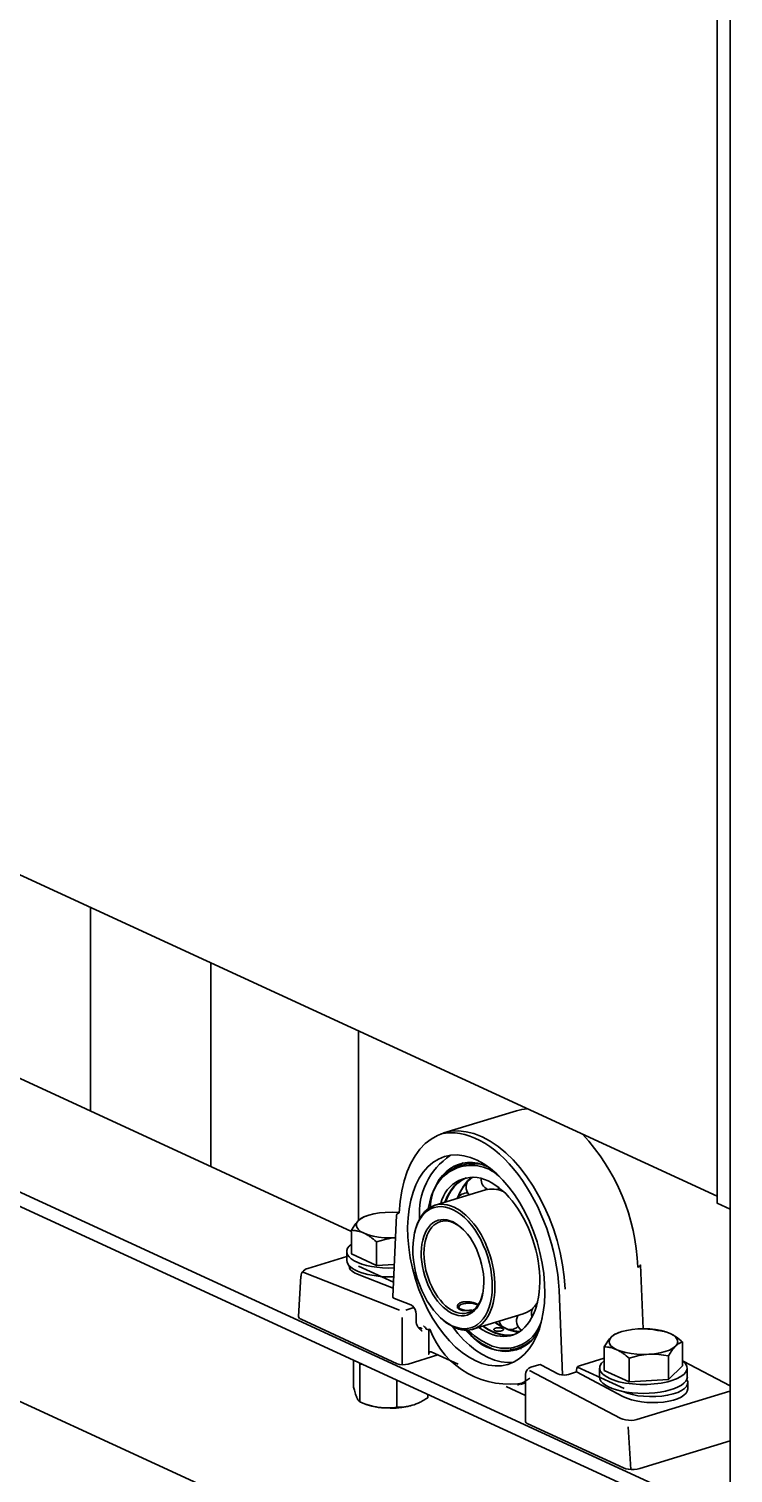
# Model space of a CAD drawing. Header units: millimetres. Extents: x -8400 to 8400, y -5940 to 5940.
# Drawn here: x 4239.5 to 4394.8, y 1669.9 to 1988.8 of the extents above; entities that cross this region are included whole.
import ezdxf

# ---------------------------------------------------------------- set-up
doc = ezdxf.new("R2010")
doc.units = ezdxf.units.MM
doc.layers.add('粗实线层', color=7, linetype='Continuous', lineweight=35)

msp = doc.modelspace()

# ---------------------------------------------------------------- linework, layer by layer
at = {"layer": '粗实线层', "linetype": 'Continuous', "lineweight": 35}
for points in [[(5429.862, 1180.004), (5429.862, 1181.902), (3411.605, 2112.909), (3427.906, 2117.889)], [(3411.605, 2112.909), (3411.605, 2111.011), (3411.713, 2110.278), (3412.025, 2109.692), (3412.506, 2109.317), (5429.848, 1178.732)], [(4447.29, 1635.155), (4394.178, 1659.655), (4394.178, 2049.592), (4447.29, 2025.092), (4447.29, 1635.155), (4479.92, 1645.125), (4479.92, 1690.108)], [(3458.919, 2044.824), (5424.763, 1137.994)], [(4391.296, 2002.44), (4391.296, 1729.484), (4394.178, 1728.155)], [(3931.174, 1943.236), (4391.286, 1730.99)], [(4253.019, 1794.771), (4253.019, 1749.793)], [(4279.575, 1782.533), (4279.575, 1737.544)], [(4312.206, 1767.49), (4312.206, 1725.691)], [(4310.635, 1723.215), (4223.093, 1763.597)], [(4347.023, 1749.886), (4330.969, 1744.981)], [(4349.406, 1750.309), (4348.197, 1750.168), (4347.024, 1749.886)], [(4335.307, 1738.407), (4333.305, 1737.29)], [(4331.259, 1729.672), (4331.846, 1731.064), (4332.555, 1732.294), (4333.377, 1733.346), (4334.303, 1734.208), (4335.32, 1734.87)], [(4331.359, 1729.702), (4331.897, 1730.966), (4332.537, 1732.094), (4333.271, 1733.076), (4334.094, 1733.901), (4334.995, 1734.56), (4335.966, 1735.048)], [(4337.354, 1735.192), (4336.325, 1734.341), (4335.41, 1733.265), (4334.625, 1731.979), (4333.98, 1730.503)], [(4340.177, 1732.397), (4329.072, 1729.004)], [(4336.197, 1734.377), (4335.318, 1733.214), (4334.576, 1731.91), (4334.038, 1730.661)], [(4344.14, 1732.071), (4343.112, 1732.423), (4342.1, 1732.595), (4341.117, 1732.587), (4340.176, 1732.397)], [(4313.872, 1726.63), (4313.375, 1726.44), (4312.978, 1726.254), (4312.784, 1726.134), (4312.588, 1725.994), (4312.391, 1725.832), (4312.192, 1725.648), (4312.142, 1725.598), (4312.093, 1725.547), (4312.068, 1725.521), (4312.043, 1725.495), (4312.018, 1725.468), (4311.994, 1725.441), (4311.895, 1725.33), (4311.796, 1725.214), (4311.6, 1724.968), (4311.405, 1724.703), (4311.018, 1724.124), (4310.635, 1723.487)], [(4320.471, 1721.828), (4319.155, 1721.793), (4317.842, 1721.844), (4316.572, 1721.979), (4315.384, 1722.195), (4314.314, 1722.485), (4313.395, 1722.841), (4312.655, 1723.251), (4312.115, 1723.703), (4311.792, 1724.184), (4311.697, 1724.678), (4311.831, 1725.171), (4312.192, 1725.648), (4312.768, 1726.094), (4313.541, 1726.495), (4314.488, 1726.84), (4315.581, 1727.119), (4316.786, 1727.321), (4318.065, 1727.442), (4319.623, 1727.475), (4321.166, 1727.388)], [(4321.164, 1727.336), (4320.712, 1727.113), (4320.543, 1726.822), (4319.759, 1708.795), (4319.853, 1708.599), (4320.14, 1708.43), (4323.759, 1706.999), (4324.098, 1706.785), (4324.407, 1706.428), (4324.654, 1705.967), (4324.813, 1705.45), (4324.868, 1704.929), (4324.868, 1703.544), (4324.871, 1703.443), (4324.877, 1703.345), (4324.886, 1703.249), (4324.899, 1703.154), (4324.916, 1703.062), (4324.937, 1702.971), (4324.948, 1702.926), (4324.96, 1702.882), (4324.973, 1702.838), (4324.987, 1702.794), (4325.049, 1702.626), (4325.12, 1702.468), (4325.202, 1702.318), (4325.29, 1702.176), (4325.338, 1702.108), (4325.386, 1702.042), (4325.437, 1701.977), (4325.489, 1701.913), (4325.596, 1701.791), (4325.707, 1701.675), (4325.821, 1701.563), (4325.937, 1701.454), (4325.996, 1701.4), (4326.055, 1701.347), (4326.084, 1701.32), (4326.114, 1701.294), (4326.129, 1701.28), (4326.144, 1701.267), (4326.159, 1701.254), (4326.173, 1701.241)], [(4316.155, 1715.719), (4310.635, 1718.265), (4310.635, 1723.487), (4310.974, 1723.468), (4311.315, 1723.433), (4311.401, 1723.422), (4311.487, 1723.41), (4311.574, 1723.397), (4311.659, 1723.383), (4311.832, 1723.351), (4312.004, 1723.314), (4312.351, 1723.227), (4312.698, 1723.12), (4313.046, 1722.991), (4313.395, 1722.841), (4313.746, 1722.668), (4314.097, 1722.474), (4314.141, 1722.448), (4314.186, 1722.421), (4314.23, 1722.395), (4314.273, 1722.368), (4314.361, 1722.314), (4314.448, 1722.258), (4314.623, 1722.143), (4314.796, 1722.024), (4315.14, 1721.775), (4315.481, 1721.51), (4315.819, 1721.232), (4316.155, 1720.941)], [(4324.584, 1723.034), (4324.513, 1722.708)], [(4335.369, 1723.587), (4334.324, 1724.45), (4333.252, 1725.073)], [(4320.07, 1715.955), (4316.155, 1715.719), (4316.155, 1720.941), (4317.218, 1721.265), (4318.291, 1721.528), (4318.832, 1721.633), (4319.375, 1721.719), (4320.325, 1721.819)], [(4309.592, 1717.715), (4300.972, 1715.081), (4300.639, 1714.96), (4300.334, 1714.788), (4300.039, 1714.548), (4299.786, 1714.253), (4299.623, 1713.974), (4299.525, 1713.671), (4299.508, 1713.53), (4299.508, 1713.387)], [(4309.592, 1718.786), (4309.592, 1716.837)], [(4329.709, 1695.959), (4323.106, 1693.941), (4322.526, 1693.826), (4321.872, 1693.803), (4321.244, 1693.875), (4320.739, 1694.033), (4299.5, 1703.83), (4299.181, 1704.019), (4298.987, 1704.23), (4298.931, 1704.453), (4299.476, 1713.349)], [(4299.844, 1714.331), (4300.141, 1714.184), (4321.191, 1705.865)], [(4310.129, 1715.643), (4310.129, 1715.529)], [(4319.842, 1710.708), (4311.937, 1713.832), (4311.303, 1714.124), (4310.797, 1714.445), (4310.428, 1714.791), (4310.204, 1715.155), (4310.129, 1715.529)], [(4319.898, 1712.005), (4312.172, 1715.569)], [(4357.209, 1691.542), (4356.424, 1710.296)], [(4322.65, 1705.883), (4324.412, 1706.421)], [(4334.515, 1706.906), (4334.207, 1706.645), (4334.045, 1706.457), (4333.99, 1706.261)], [(4338.528, 1707.145), (4338.473, 1707.171), (4338.393, 1707.207), (4338.308, 1707.243), (4338.219, 1707.278), (4338.124, 1707.314), (4338.076, 1707.331), (4338.026, 1707.349), (4337.976, 1707.366), (4337.925, 1707.383), (4337.821, 1707.416), (4337.713, 1707.448), (4337.603, 1707.48), (4337.49, 1707.51), (4337.462, 1707.517), (4337.433, 1707.524), (4337.403, 1707.531), (4337.374, 1707.539), (4337.315, 1707.553), (4337.256, 1707.566), (4337.138, 1707.592), (4337.018, 1707.615), (4336.897, 1707.637), (4336.774, 1707.657), (4336.713, 1707.666), (4336.651, 1707.674), (4336.589, 1707.682), (4336.527, 1707.69), (4336.403, 1707.702), (4336.28, 1707.712), (4336.158, 1707.72), (4336.037, 1707.724), (4335.916, 1707.725), (4335.796, 1707.724), (4335.736, 1707.722), (4335.677, 1707.719), (4335.619, 1707.715), (4335.561, 1707.711), (4335.448, 1707.7), (4335.337, 1707.685), (4335.229, 1707.667), (4335.124, 1707.646), (4335.072, 1707.634), (4335.022, 1707.621), (4334.997, 1707.615), (4334.972, 1707.608), (4334.947, 1707.6), (4334.923, 1707.593), (4334.828, 1707.562), (4334.738, 1707.528), (4334.652, 1707.491), (4334.571, 1707.452), (4334.494, 1707.409), (4334.422, 1707.363), (4334.354, 1707.315), (4334.293, 1707.265), (4334.237, 1707.214), (4334.187, 1707.16), (4334.142, 1707.105), (4334.103, 1707.048), (4334.093, 1707.034), (4334.085, 1707.019), (4334.077, 1707.005), (4334.069, 1706.99), (4334.054, 1706.961), (4334.041, 1706.931), (4334.02, 1706.872), (4334.004, 1706.812), (4333.994, 1706.752), (4333.991, 1706.692), (4333.991, 1706.662), (4333.993, 1706.632), (4333.996, 1706.602), (4334.002, 1706.572), (4334.016, 1706.514), (4334.037, 1706.456), (4334.063, 1706.4), (4334.095, 1706.345), (4334.133, 1706.291), (4334.177, 1706.24), (4334.201, 1706.214), (4334.227, 1706.189), (4334.254, 1706.165), (4334.283, 1706.141), (4334.343, 1706.096), (4334.409, 1706.053), (4334.481, 1706.013), (4334.557, 1705.975), (4334.638, 1705.94), (4334.724, 1705.908), (4334.813, 1705.879), (4334.906, 1705.853), (4335.004, 1705.831), (4335.105, 1705.811), (4335.131, 1705.806), (4335.158, 1705.802), (4335.184, 1705.798), (4335.21, 1705.794), (4335.264, 1705.787), (4335.318, 1705.78), (4335.429, 1705.769), (4335.542, 1705.762), (4335.656, 1705.757), (4335.773, 1705.754), (4335.833, 1705.754), (4335.892, 1705.755), (4335.953, 1705.756), (4336.013, 1705.758), (4336.135, 1705.764), (4336.258, 1705.772), (4336.38, 1705.782), (4336.503, 1705.794), (4336.626, 1705.809), (4336.75, 1705.825), (4336.781, 1705.83), (4336.812, 1705.834), (4336.843, 1705.839), (4336.873, 1705.844), (4336.935, 1705.853), (4336.996, 1705.863), (4337.184, 1705.897)], [(4338.494, 1706.923), (4338.366, 1707.011), (4338.212, 1707.091), (4337.729, 1707.256), (4337.138, 1707.36), (4336.491, 1707.394), (4335.847, 1707.355), (4335.262, 1707.246), (4334.788, 1707.078), (4334.469, 1706.864), (4334.332, 1706.624), (4334.388, 1706.38), (4334.635, 1706.153), (4335.048, 1705.964), (4335.593, 1705.828), (4336.219, 1705.759)], [(4348.536, 1705.038), (4349.422, 1705.406), (4350.241, 1705.947), (4350.984, 1706.656), (4351.64, 1707.523)], [(4321.801, 1693.806), (4321.801, 1704.256)], [(4330.131, 1704.318), (4330.373, 1704.087)], [(4337.432, 1701.645), (4348.536, 1705.038)], [(4342.34, 1703.144), (4343.7, 1702.281), (4345.069, 1701.654), (4346.429, 1701.273), (4347.758, 1701.142)], [(4342.473, 1702.985), (4343.453, 1702.409), (4345.29, 1701.54), (4347.159, 1700.993)], [(4325.447, 1701.964), (4325.831, 1701.951), (4326.229, 1701.712)], [(4327.675, 1701.595), (4327.675, 1696.117), (4327.746, 1696.474), (4327.94, 1696.67), (4328.206, 1696.652), (4334.15, 1693.91)], [(4346.426, 1694.394), (4345.055, 1694.323), (4343.645, 1694.467), (4342.208, 1694.824), (4340.757, 1695.391), (4339.383, 1696.117), (4338.02, 1697.02), (4336.68, 1698.093), (4335.374, 1699.327), (4334.112, 1700.712), (4332.905, 1702.237)], [(4345.89, 1700.272), (4344.678, 1700.252), (4343.429, 1700.45), (4342.159, 1700.864), (4340.883, 1701.487), (4339.618, 1702.313)], [(4346.526, 1700.486), (4345.448, 1700.348), (4344.332, 1700.391), (4343.19, 1700.615), (4342.032, 1701.018), (4340.871, 1701.596), (4339.72, 1702.343)], [(4366.403, 1697.762), (4366.786, 1698.398), (4367.172, 1698.978), (4367.368, 1699.242), (4367.563, 1699.489), (4367.663, 1699.605), (4367.761, 1699.716), (4367.786, 1699.743), (4367.811, 1699.77), (4367.836, 1699.796), (4367.861, 1699.822), (4367.91, 1699.873), (4367.96, 1699.923), (4368.536, 1700.368), (4369.309, 1700.77), (4370.256, 1701.115), (4371.349, 1701.393), (4372.553, 1701.596), (4373.833, 1701.717), (4375.15, 1701.753), (4376.463, 1701.702), (4377.733, 1701.567), (4378.921, 1701.351), (4379.99, 1701.06), (4380.91, 1700.705), (4380.56, 1700.855), (4380.212, 1700.984), (4379.865, 1701.091), (4379.519, 1701.178), (4379.346, 1701.215), (4379.174, 1701.246), (4379.088, 1701.261), (4379.002, 1701.274), (4378.916, 1701.286), (4378.83, 1701.297), (4378.488, 1701.332), (4378.15, 1701.351), (4377.087, 1701.547), (4376.014, 1701.68), (4375.473, 1701.72), (4374.93, 1701.74), (4374.383, 1701.739), (4373.833, 1701.717)], [(4383.669, 1698.805), (4383.334, 1699.095), (4382.995, 1699.374), (4382.654, 1699.639), (4382.31, 1699.888), (4382.137, 1700.007), (4381.963, 1700.122), (4381.876, 1700.177), (4381.788, 1700.232), (4381.744, 1700.259), (4381.7, 1700.285), (4381.656, 1700.311), (4381.612, 1700.337), (4381.261, 1700.532), (4380.91, 1700.705), (4381.651, 1700.295), (4382.19, 1699.842), (4382.513, 1699.362), (4382.608, 1698.868), (4382.473, 1698.375), (4382.113, 1697.898), (4381.537, 1697.452), (4380.763, 1697.05), (4379.816, 1696.705), (4378.724, 1696.427), (4377.519, 1696.224), (4376.239, 1696.103), (4374.922, 1696.068), (4373.609, 1696.118), (4372.34, 1696.254), (4371.152, 1696.47), (4370.082, 1696.76), (4369.163, 1697.116), (4368.814, 1697.266), (4368.466, 1697.394), (4368.118, 1697.502), (4367.772, 1697.589), (4367.6, 1697.625), (4367.427, 1697.657), (4367.341, 1697.672), (4367.255, 1697.685), (4367.169, 1697.697), (4367.083, 1697.708), (4366.741, 1697.742), (4366.403, 1697.762), (4366.403, 1692.54), (4371.922, 1689.994)], [(4369.64, 1700.905), (4369.143, 1700.715), (4368.746, 1700.528), (4368.551, 1700.409), (4368.355, 1700.269), (4368.158, 1700.107), (4367.96, 1699.923), (4367.599, 1699.446), (4367.464, 1698.953), (4367.56, 1698.459), (4367.882, 1697.978), (4368.422, 1697.526), (4369.163, 1697.116), (4369.513, 1696.943), (4369.865, 1696.748), (4369.909, 1696.722), (4369.953, 1696.696), (4369.997, 1696.67), (4370.041, 1696.643), (4370.129, 1696.588), (4370.216, 1696.533), (4370.39, 1696.418), (4370.563, 1696.299), (4370.907, 1696.05), (4371.248, 1695.785), (4371.587, 1695.506), (4371.922, 1695.216), (4371.922, 1689.994), (4380.556, 1690.515), (4380.556, 1695.737), (4379.494, 1695.933), (4378.423, 1696.066), (4377.882, 1696.106), (4377.337, 1696.126), (4377.064, 1696.129), (4376.79, 1696.125), (4376.721, 1696.124), (4376.652, 1696.122), (4376.583, 1696.12), (4376.514, 1696.117), (4376.377, 1696.111), (4376.239, 1696.103), (4375.689, 1696.059), (4375.143, 1695.994), (4374.599, 1695.908), (4374.059, 1695.803), (4372.986, 1695.54), (4371.922, 1695.216)], [(4380.457, 1700.896), (4380.433, 1700.905)], [(4345.607, 1697.172), (4348.143, 1697.373)], [(4380.556, 1695.737), (4380.939, 1696.375), (4381.326, 1696.954), (4381.521, 1697.219), (4381.717, 1697.465), (4381.914, 1697.692), (4382.113, 1697.898), (4382.162, 1697.946), (4382.212, 1697.993), (4382.237, 1698.016), (4382.262, 1698.038), (4382.286, 1698.061), (4382.311, 1698.082), (4382.41, 1698.166), (4382.509, 1698.245), (4382.705, 1698.385), (4382.9, 1698.505), (4383.287, 1698.687), (4383.669, 1698.805), (4383.669, 1693.583), (4380.556, 1690.515)], [(4311.097, 1694.803), (4311.097, 1688.842), (4311.269, 1688.182), (4311.441, 1687.581), (4311.528, 1687.306), (4311.615, 1687.049), (4311.703, 1686.811), (4311.792, 1686.594), (4311.814, 1686.543), (4311.836, 1686.493), (4311.847, 1686.469), (4311.859, 1686.445), (4311.87, 1686.422), (4311.88, 1686.398), (4311.925, 1686.309), (4311.969, 1686.225), (4312.056, 1686.074), (4312.143, 1685.943), (4312.316, 1685.739), (4312.486, 1685.6)], [(4312.486, 1693.861), (4312.398, 1694.21)], [(4313.015, 1693.929), (4312.486, 1693.861), (4312.486, 1685.6), (4313.493, 1685.196), (4314.508, 1684.853), (4315.02, 1684.707), (4315.534, 1684.581), (4316.052, 1684.474), (4316.572, 1684.389), (4317.842, 1684.253), (4319.155, 1684.203), (4320.471, 1684.239), (4321.752, 1684.36), (4322.956, 1684.562), (4324.049, 1684.841)], [(4360.304, 1692.196), (4360.288, 1692.594), (4360.359, 1693.018), (4360.585, 1693.382), (4360.907, 1693.588), (4366.403, 1695.267)], [(4394.177, 1689.118), (4383.835, 1694.573)], [(4320.658, 1690.393), (4320.658, 1684.431), (4319.653, 1684.316), (4318.639, 1684.263), (4318.127, 1684.263), (4317.612, 1684.284), (4317.353, 1684.302), (4317.093, 1684.325), (4317.028, 1684.332), (4316.963, 1684.339), (4316.898, 1684.347), (4316.833, 1684.354), (4316.702, 1684.371), (4316.572, 1684.389), (4315.127, 1684.665), (4313.872, 1685.051), (4313.333, 1685.257)], [(4347.274, 1689.28), (4348.659, 1689.933), (4349.959, 1690.803)], [(4349.909, 1692.555), (4370.031, 1681.943), (4370.512, 1681.746), (4371.093, 1681.603), (4371.733, 1681.523), (4372.39, 1681.513), (4373.02, 1681.571), (4373.579, 1681.696), (4394.137, 1687.977)], [(4360.497, 1693.277), (4370.759, 1688.543)], [(4365.36, 1693.061), (4365.36, 1691.111)], [(4384.712, 1691.111), (4384.712, 1693.061)], [(4327.44, 1687.265), (4327.44, 1686.503), (4327.024, 1686.24), (4326.604, 1685.988), (4326.498, 1685.927), (4326.393, 1685.868), (4326.287, 1685.809), (4326.181, 1685.751), (4325.969, 1685.638), (4325.757, 1685.53), (4325.332, 1685.328), (4324.906, 1685.145), (4324.478, 1684.982), (4324.049, 1684.841), (4323.618, 1684.72), (4323.186, 1684.621), (4323.132, 1684.609), (4323.078, 1684.599), (4323.024, 1684.588), (4322.97, 1684.579), (4322.862, 1684.56), (4322.755, 1684.542), (4322.541, 1684.511), (4322.328, 1684.485), (4321.905, 1684.447), (4321.486, 1684.427), (4321.07, 1684.422), (4320.658, 1684.431)], [(4349.042, 1687.04), (4344.754, 1689.018)], [(4347.934, 1689.457), (4349.042, 1689.795)], [(4384.828, 1688.504), (4384.828, 1689.781)], [(4324.665, 1685.051), (4324.698, 1685.064)], [(4372.235, 1670.665), (4371.689, 1680.065)]]:
    msp.add_lwpolyline(points, dxfattribs=at)
for points in [[(4375.004, 1701.737), (4374.415, 1715.83), (4374.257, 1715.582), (4373.794, 1715.368, 0.1802553), (4361.605, 1744.681)], [(4336.38, 1701.445), (4337.807, 1700.177), (4339.273, 1699.132), (4340.757, 1698.324, 0.4970378), (4352.736, 1704.163)], [(4326.522, 1702.345), (4326.537, 1702.34), (4326.593, 1702.307), (4326.683, 1702.239), (4326.798, 1702.131), (4326.926, 1701.986), (4327.029, 1701.846), (4327.139, 1701.678), (4327.408, 1701.57), (4327.905, 1701.653, 0.3684426), (4349.042, 1689.868)], [(4351.882, 1701.145, -0.4183544), (4340.757, 1697.731), (4339.481, 1698.408), (4338.216, 1699.256), (4336.975, 1700.267), (4335.766, 1701.432)], [(4345.137, 1701.629, 0.1260762), (4346.389, 1701.686, 0.1104623), (4347.348, 1702.231)], [(4394.177, 1676.964), (4374.215, 1670.866), (4373.654, 1670.736), (4373.022, 1670.665), (4372.363, 1670.659), (4371.72, 1670.716), (4371.139, 1670.834), (4370.658, 1671.005), (4349.419, 1680.803), (4349.139, 1680.99), (4349.042, 1681.201), (4349.042, 1691.651, -0.3298213), (4350.233, 1693.26), (4351.995, 1693.799), (4352.257, 1693.818), (4352.535, 1693.725), (4356.153, 1691.817), (4356.547, 1691.662), (4357.03, 1691.562), (4357.555, 1691.526), (4358.07, 1691.557), (4358.526, 1691.653), (4360.304, 1692.196), (4370.523, 1686.807)]]:
    msp.add_lwpolyline(points, format="xyb", dxfattribs=at)
msp.add_lwpolyline([(4342.29, 1701.319), (4342.359, 1701.29), (4342.436, 1701.265), (4342.476, 1701.254), (4342.518, 1701.243), (4342.54, 1701.238), (4342.562, 1701.233), (4342.584, 1701.229), (4342.607, 1701.225), (4342.7, 1701.21), (4342.796, 1701.199), (4342.821, 1701.198), (4342.846, 1701.196), (4342.871, 1701.194), (4342.897, 1701.192), (4342.948, 1701.191), (4342.999, 1701.189), (4343.101, 1701.19), (4343.205, 1701.194), (4343.23, 1701.196), (4343.256, 1701.198), (4343.282, 1701.2), (4343.307, 1701.203), (4343.357, 1701.208), (4343.407, 1701.214), (4343.456, 1701.221), (4343.504, 1701.228), (4343.528, 1701.233), (4343.552, 1701.237), (4343.575, 1701.241), (4343.598, 1701.246), (4343.687, 1701.267), (4343.77, 1701.29), (4343.809, 1701.302), (4343.847, 1701.316), (4343.865, 1701.322), (4343.883, 1701.329), (4343.9, 1701.336), (4343.917, 1701.344), (4343.978, 1701.373), (4344.031, 1701.405), (4344.044, 1701.413), (4344.055, 1701.421), (4344.066, 1701.429), (4344.076, 1701.437), (4344.095, 1701.454), (4344.112, 1701.471), (4344.137, 1701.506), (4344.153, 1701.542), (4344.157, 1701.56), (4344.158, 1701.578), (4344.157, 1701.596), (4344.153, 1701.614), (4344.147, 1701.632), (4344.139, 1701.649), (4344.128, 1701.668), (4344.114, 1701.685), (4344.08, 1701.72), (4344.036, 1701.753), (4344.024, 1701.762), (4344.011, 1701.77), (4343.997, 1701.778), (4343.983, 1701.786), (4343.954, 1701.802), (4343.922, 1701.817), (4343.854, 1701.846), (4343.778, 1701.873), (4343.758, 1701.88), (4343.737, 1701.886), (4343.716, 1701.892), (4343.695, 1701.898), (4343.651, 1701.909), (4343.606, 1701.92), (4343.56, 1701.929), (4343.514, 1701.938), (4343.49, 1701.943), (4343.465, 1701.947), (4343.441, 1701.951), (4343.416, 1701.954), (4343.316, 1701.966), (4343.215, 1701.975), (4343.163, 1701.978), (4343.111, 1701.98), (4343.086, 1701.98), (4343.06, 1701.981), (4343.034, 1701.981), (4343.008, 1701.981), (4342.906, 1701.978), (4342.806, 1701.971), (4342.781, 1701.968), (4342.757, 1701.966), (4342.732, 1701.963), (4342.708, 1701.959), (4342.661, 1701.952), (4342.615, 1701.944), (4342.526, 1701.925), (4342.443, 1701.903), (4342.423, 1701.897), (4342.403, 1701.89), (4342.384, 1701.883), (4342.366, 1701.877), (4342.331, 1701.862), (4342.297, 1701.847), (4342.265, 1701.832), (4342.235, 1701.815), (4342.207, 1701.798), (4342.181, 1701.78), (4342.136, 1701.743), (4342.101, 1701.704), (4342.087, 1701.684), (4342.076, 1701.664), (4342.067, 1701.644), (4342.06, 1701.623), (4342.054, 1701.581), (4342.059, 1701.54), (4342.062, 1701.53), (4342.065, 1701.52), (4342.069, 1701.509), (4342.074, 1701.499), (4342.084, 1701.479), (4342.098, 1701.46), (4342.114, 1701.44), (4342.132, 1701.421), (4342.142, 1701.412), (4342.153, 1701.403), (4342.164, 1701.394), (4342.176, 1701.385), (4342.229, 1701.351)], close=True, dxfattribs=at)
for centre, radius, start, end in [((4341.011, 1727.212), 15.41, 123.62006, 184.56063), ((4337.551, 1728.683), 9.524, 72.79834, 180.82109), ((4337.1, 1728.805), 9.014, 47.67779, 181.41154), ((4337.452, 1727.971), 7.216, 62.73911, 168.55019), ((4338.422, 1733.063), 2.524, 130.23998, 224.11783), ((4341.739, 1734.788), 2.525, 176.50602, 244.21316), ((4336.205, 1729.215), 2.524, 88.46501, 148.75752), ((4341.737, 1734.79), 2.528, 294.77305, 307.95098), ((4352.881, 1705.162), 2.524, 153.88433, 198.61508), ((4352.872, 1705.176), 2.508, 120.63974, 124.56674), ((4345.651, 1704.1), 2.524, 195.77993, 236.42203), ((4349.564, 1703.438), 2.524, 150.52965, 234.40955), ((4349.562, 1703.432), 2.531, 69.69108, 76.15342), ((4344.256, 1706.115), 9.22, 210.48143, 323.87761)]:
    msp.add_arc(centre, radius, start, end, dxfattribs=at)
for centre, major_axis, ratio, start_param, end_param in [((4339.452, 1717.219), (-8.482, 27.762), 0.5850527, 4.2936348, 7.3101847), ((4338.153, 1716.834), (-8.489, 27.747), 0.5849307, 4.3012678, 6.2429444), ((4340.753, 1717.628), (-6.265, 20.51), 0.5851978, 5.8004453, 7.1419985), ((4340.757, 1717.618), (-5.286, 17.301), 0.5850536, 2.4828283, 5.8018949), ((4333.242, 1715.351), (-4.169, 13.655), 0.58572, 5.801577, 7.0900309), ((4333.252, 1715.324), (-4.178, 13.679), 0.5850393, 2.3358731, 5.8020446), ((4333.252, 1715.324), (-3.073, 10.057), 0.5850347, 5.8019379, 10.2306137), ((4319.268, 1718.786), (-9.687, 0.001), 0.375384, 5.8145823, 7.9333779), ((4319.272, 1716.838), (9.669, 0.001), 0.3754161, 3.1415835, 4.7825205), ((4375.036, 1693.061), (9.652, 0), 0.3754186, 2.6729426, 6.7516643), ((4375.036, 1691.111), (-9.697, 0), 0.3753535, 6.2830609, 9.4248915), ((4376.773, 1689.78), (8.057, 0.001), 0.3753583, 3.8242785, 6.5302904), ((4376.773, 1688.714), (-8.049, 0.253), 0.4073202, 0.6955103, 3.1546643)]:
    msp.add_ellipse(centre, major_axis=major_axis, ratio=ratio, start_param=start_param, end_param=end_param, dxfattribs=at)
for centre, major_axis, ratio in [((4338.146, 1716.82), (-7.007, 22.933), 0.5850572), ((4332.926, 1715.225), (-4.056, 13.277), 0.5850627), ((4332.925, 1715.225), (-3.197, 10.463), 0.5850278)]:
    msp.add_ellipse(centre, major_axis=major_axis, ratio=ratio, dxfattribs=at)

doc.saveas('drawing.dxf')
